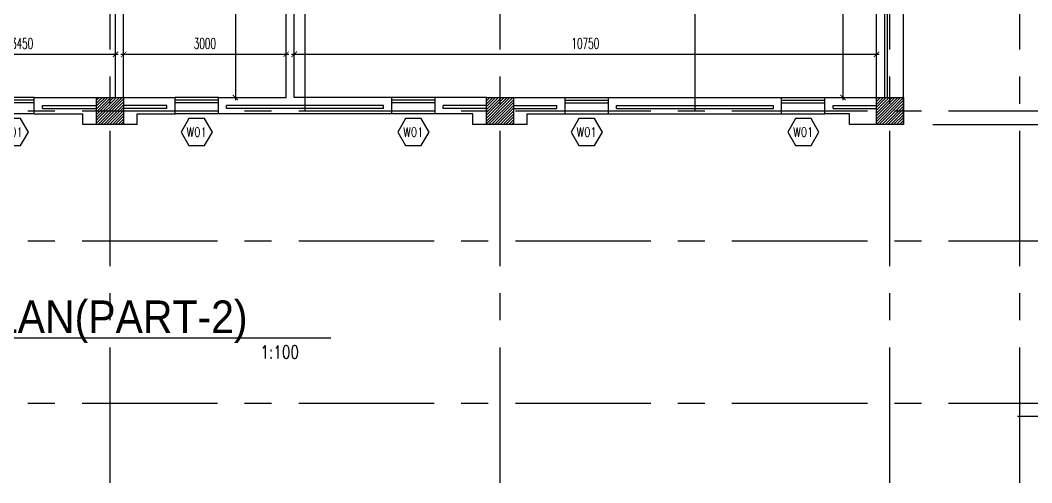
# Model space of a CAD drawing. Extents: x 417866.9 to 417960.2, y 43448 to 43538.2.
# Drawn here: x 417931.88 to 417950.55, y 43460.01 to 43468.55 of the extents above; entities that cross this region are included whole.
import ezdxf
from ezdxf.enums import TextEntityAlignment as Align

# ---------------------------------------------------------------- set-up
doc = ezdxf.new("R2010")
doc.units = 0
doc.header["$MEASUREMENT"] = 0
doc.header["$PDMODE"] = 3
doc.header["$PDSIZE"] = 0.1
doc.linetypes.add('CENTERX2', pattern=[4, 2.5, -0.5, 0.5, -0.5])
doc.layers.get('0').update_dxf_attribs({"linetype": 'CONTINUOUS'})
doc.layers.get('DEFPOINTS').update_dxf_attribs({"linetype": 'CONTINUOUS'})
for name, color, linetype in [('AX-DIM', 4, 'CONTINUOUS'), ('AXES', 11, 'CENTERX2'), ('COL', 2, 'CONTINUOUS'), ('DIM', 4, 'CONTINUOUS'), ('HAT', 8, 'CONTINUOUS'), ('IND-ES-TXT', 4, 'CONTINUOUS'), ('INSUL', 7, 'CONTINUOUS'), ('TXT', 2, 'CONTINUOUS'), ('TXT1', 2, 'CONTINUOUS'), ('WALL', 2, 'CONTINUOUS'), ('WIN', 5, 'CONTINUOUS'), ('WIN-BOX', 3, 'CONTINUOUS'), ('WIN-NO', 5, 'CONTINUOUS')]:
    doc.layers.add(name, color=color, linetype=linetype)
doc.styles.add('ROMANS', font='ROMANS.shx', dxfattribs={"width": 0.6})
doc.styles.add('S5', font='simplex.shx', dxfattribs={"width": 0.77})
doc.styles.add('TTXT', font='swisse.ttf', dxfattribs={"width": 0.6})
doc.dimstyles.new('STANDARD in', dxfattribs={"dimtxt": 0.2, "dimasz": 0.1, "dimexe": 0.07, "dimexo": 0.05, "dimgap": 0.1, "dimtad": 1, "dimdec": 0, "dimlfac": 1000, "dimzin": 0, "dimdsep": 46, "dimtxsty": 'ROMANS', "dimblk": 'ARCHTICK', "dimcen": 0.05, "dimdle": 0.05, "dimclrd": 4, "dimclre": 4, "dimclrt": 2, "dimadec": 0, "dimazin": 0, "dimtfac": 1, "dimtdec": 0, "dimtmove": 2, "dimatfit": 3, "dimfxl": 0, "dimtolj": 1, "dimtzin": 0, "dimarcsym": 0})

# ---------------------------------------------------------------- blocks, each defined once
blk = doc.blocks.new('_ARCHTICK')
at = {"color": 0, "linetype": 'ByBlock', "const_width": 0.15}
blk.add_lwpolyline([(-0.5, -0.5), (0.5, 0.5)], dxfattribs=at)
blk = doc.blocks.new('*D597')
at = {"layer": 'AX-DIM', "color": 4, "lineweight": -2}
for p, q in [((417948.236, 43525.944), (417958.889, 43525.944)), ((417958.819, 43525.994), (417958.819, 43466.574)), ((417948.726, 43466.624), (417958.889, 43466.624))]:
    blk.add_line(p, q, dxfattribs=at)
at = {"layer": 'DEFPOINTS', "color": 0}
for p in [(417948.186, 43525.944), (417948.676, 43466.624), (417958.819, 43466.624)]:
    blk.add_point(p, dxfattribs=at)
at = {"layer": 'AX-DIM', "color": 4, "lineweight": -2, "xscale": 0.1, "yscale": 0.1, "zscale": 0.1}
for p, rotation in [((417958.819, 43525.944), 90), ((417958.819, 43466.624), 270)]:
    blk.add_blockref('_ARCHTICK', p, dxfattribs=dict(at, rotation=rotation))
at = {"layer": 'AX-DIM', "color": 2, "insert": (417958.619, 43496.284), "char_height": 0.2, "attachment_point": 5, "rotation": 90, "style": 'ROMANS'}
blk.add_mtext('\\A1;59320', dxfattribs=at)
blk = doc.blocks.new('*D431')
at = {"layer": 'AX-DIM', "color": 4, "lineweight": -2}
for p, q in [((417958.169, 43466.624), (417958.889, 43466.624)), ((417958.819, 43466.674), (417958.819, 43461.189)), ((417950.294, 43461.239), (417958.889, 43461.239))]:
    blk.add_line(p, q, dxfattribs=at)
at = {"layer": 'DEFPOINTS', "color": 0}
for p in [(417958.119, 43466.624), (417950.244, 43461.239), (417958.819, 43461.239)]:
    blk.add_point(p, dxfattribs=at)
at = {"layer": 'AX-DIM', "color": 4, "lineweight": -2, "xscale": 0.1, "yscale": 0.1, "zscale": 0.1}
for p, rotation in [((417958.819, 43466.624), 90), ((417958.819, 43461.239), 270)]:
    blk.add_blockref('_ARCHTICK', p, dxfattribs=dict(at, rotation=rotation))
at = {"layer": 'AX-DIM', "color": 2, "insert": (417958.619, 43463.932), "char_height": 0.2, "attachment_point": 5, "rotation": 90, "style": 'ROMANS'}
blk.add_mtext('\\A1;5385', dxfattribs=at)
blk = doc.blocks.new('WW1')
at = {"layer": 'WIN-BOX'}
blk.add_lwpolyline([(144, -250), (289, 0), (144, 250), (-144, 250), (-289, 0), (-144, -250)], close=True, dxfattribs=at)
at = {"layer": 'WIN-NO', "style": 'ROMANS', "width": 0.8}
blk.add_attdef('W00', text='', height=170, dxfattribs=at).set_placement((0, 0), align=Align.MIDDLE)
blk = doc.blocks.new('COL50')
at = {"layer": 'COL'}
blk.add_lwpolyline([(-250, 250), (-250, -250), (250, -250), (250, 250)], close=True, dxfattribs=at)
blk = doc.blocks.new('*X66')
at = {"color": 0}
for p, q in [((238729, 10687), (239203, 11161)), ((238729, 10740), (239150, 11161)), ((238729, 10793), (239097, 11161)), ((238729, 10846), (239044, 11161)), ((238729, 10899), (238991, 11161)), ((238729, 10952), (238938, 11161)), ((238729, 11005), (238885, 11161)), ((238729, 11058), (238832, 11161)), ((238729, 11111), (238779, 11161)), ((238756, 10661), (239229, 11134)), ((238809, 10661), (239229, 11081)), ((238862, 10661), (239229, 11028)), ((238915, 10661), (239229, 10974)), ((238968, 10661), (239229, 10921)), ((239021, 10661), (239229, 10868)), ((239074, 10661), (239229, 10815)), ((239127, 10661), (239229, 10762)), ((239180, 10661), (239229, 10709))]:
    blk.add_line(p, q, dxfattribs=at)
blk = doc.blocks.new('*X64')
at = {"color": 0}
for p, q in [((245929, 10674), (246415, 11161)), ((245929, 10727), (246362, 11161)), ((245929, 10780), (246309, 11161)), ((245929, 10833), (246256, 11161)), ((245929, 10886), (246203, 11161)), ((245929, 10939), (246150, 11161)), ((245929, 10992), (246097, 11161)), ((245929, 11045), (246044, 11161)), ((245929, 11098), (245991, 11161)), ((245929, 11151), (245938, 11161)), ((245968, 10661), (246429, 11121)), ((246021, 10661), (246429, 11068)), ((246075, 10661), (246429, 11015)), ((246128, 10661), (246429, 10962)), ((246181, 10661), (246429, 10909)), ((246234, 10661), (246429, 10856)), ((246287, 10661), (246429, 10803)), ((246340, 10661), (246429, 10750)), ((246393, 10661), (246429, 10697))]:
    blk.add_line(p, q, dxfattribs=at)
blk = doc.blocks.new('*X63')
at = {"color": 0}
for p, q in [((253128, 10661), (253628, 11161)), ((253129, 10715), (253575, 11161)), ((253129, 10768), (253522, 11161)), ((253129, 10821), (253469, 11161)), ((253129, 10874), (253416, 11161)), ((253129, 10927), (253363, 11161)), ((253129, 10980), (253310, 11161)), ((253129, 11033), (253257, 11161)), ((253129, 11086), (253204, 11161)), ((253129, 11139), (253151, 11161)), ((253181, 10661), (253629, 11109)), ((253234, 10661), (253629, 11056)), ((253287, 10661), (253629, 11003)), ((253340, 10661), (253629, 10950)), ((253393, 10661), (253629, 10896)), ((253446, 10661), (253629, 10843)), ((253499, 10661), (253629, 10790)), ((253552, 10661), (253629, 10737)), ((253605, 10661), (253629, 10684))]:
    blk.add_line(p, q, dxfattribs=at)
blk = doc.blocks.new('*D256')
at = {"layer": 'DEFPOINTS', "color": 0}
for p in [(417933.637, 43467.922), (417930.187, 43467.416), (417933.637, 43467.416)]:
    blk.add_point(p, dxfattribs=at)
at = {"layer": 'DIM', "color": 4, "lineweight": -2}
for p, q in [((417930.137, 43467.922), (417933.687, 43467.922)), ((417930.187, 43467.466), (417930.187, 43467.992)), ((417933.637, 43467.466), (417933.637, 43467.992))]:
    blk.add_line(p, q, dxfattribs=at)
at = {"layer": 'DIM', "color": 4, "lineweight": -2, "xscale": 0.1, "yscale": 0.1, "zscale": 0.1, "rotation": 180}
blk.add_blockref('_ARCHTICK', (417930.187, 43467.922), dxfattribs=at)
at = {"layer": 'DIM', "color": 4, "lineweight": -2, "xscale": 0.1, "yscale": 0.1, "zscale": 0.1}
blk.add_blockref('_ARCHTICK', (417933.637, 43467.922), dxfattribs=at)
at = {"layer": 'DIM', "color": 2, "insert": (417931.912, 43468.122), "char_height": 0.2, "attachment_point": 5, "style": 'ROMANS'}
blk.add_mtext('\\A1;3450', dxfattribs=at)
blk = doc.blocks.new('*D257')
at = {"layer": 'DEFPOINTS', "color": 0}
for p in [(417936.787, 43467.922), (417933.787, 43467.357), (417936.787, 43467.357)]:
    blk.add_point(p, dxfattribs=at)
at = {"layer": 'DIM', "color": 4, "lineweight": -2}
for p, q in [((417933.737, 43467.922), (417936.837, 43467.922)), ((417933.787, 43467.407), (417933.787, 43467.992)), ((417936.787, 43467.407), (417936.787, 43467.992))]:
    blk.add_line(p, q, dxfattribs=at)
at = {"layer": 'DIM', "color": 4, "lineweight": -2, "xscale": 0.1, "yscale": 0.1, "zscale": 0.1, "rotation": 180}
blk.add_blockref('_ARCHTICK', (417933.787, 43467.922), dxfattribs=at)
at = {"layer": 'DIM', "color": 4, "lineweight": -2, "xscale": 0.1, "yscale": 0.1, "zscale": 0.1}
blk.add_blockref('_ARCHTICK', (417936.787, 43467.922), dxfattribs=at)
at = {"layer": 'DIM', "color": 2, "insert": (417935.287, 43468.122), "char_height": 0.2, "attachment_point": 5, "style": 'ROMANS'}
blk.add_mtext('\\A1;3000', dxfattribs=at)
blk = doc.blocks.new('*D641')
at = {"layer": 'DEFPOINTS', "color": 0}
for p in [(417935.654, 43470.624), (417935.654, 43467.124), (417935.85, 43467.124)]:
    blk.add_point(p, dxfattribs=at)
at = {"layer": 'DIM', "color": 4, "lineweight": -2}
for p, q in [((417935.85, 43470.674), (417935.85, 43467.074)), ((417935.704, 43470.624), (417935.92, 43470.624)), ((417935.704, 43467.124), (417935.92, 43467.124))]:
    blk.add_line(p, q, dxfattribs=at)
at = {"layer": 'DIM', "color": 4, "lineweight": -2, "xscale": 0.1, "yscale": 0.1, "zscale": 0.1}
for p, rotation in [((417935.85, 43470.624), 90), ((417935.85, 43467.124), 270)]:
    blk.add_blockref('_ARCHTICK', p, dxfattribs=dict(at, rotation=rotation))
at = {"layer": 'DIM', "color": 2, "insert": (417935.65, 43468.874), "char_height": 0.2, "attachment_point": 5, "rotation": 90, "style": 'ROMANS'}
blk.add_mtext('\\A1;3500', dxfattribs=at)
blk = doc.blocks.new('*D258')
at = {"layer": 'DEFPOINTS', "color": 0}
for p in [(417947.687, 43467.922), (417947.687, 43467.363), (417936.937, 43467.124)]:
    blk.add_point(p, dxfattribs=at)
at = {"layer": 'DIM', "color": 4, "lineweight": -2}
for p, q in [((417936.887, 43467.922), (417947.737, 43467.922)), ((417936.937, 43467.174), (417936.937, 43467.992)), ((417947.687, 43467.413), (417947.687, 43467.992))]:
    blk.add_line(p, q, dxfattribs=at)
at = {"layer": 'DIM', "color": 4, "lineweight": -2, "xscale": 0.1, "yscale": 0.1, "zscale": 0.1, "rotation": 180}
blk.add_blockref('_ARCHTICK', (417936.937, 43467.922), dxfattribs=at)
at = {"layer": 'DIM', "color": 4, "lineweight": -2, "xscale": 0.1, "yscale": 0.1, "zscale": 0.1}
blk.add_blockref('_ARCHTICK', (417947.687, 43467.922), dxfattribs=at)
at = {"layer": 'DIM', "color": 2, "insert": (417942.312, 43468.122), "char_height": 0.2, "attachment_point": 5, "style": 'ROMANS'}
blk.add_mtext('\\A1;10750', dxfattribs=at)
blk = doc.blocks.new('*D259')
at = {"layer": 'DEFPOINTS', "color": 0}
for p in [(417946.774, 43474.174), (417946.774, 43467.124), (417947.069, 43467.124)]:
    blk.add_point(p, dxfattribs=at)
at = {"layer": 'DIM', "color": 4, "lineweight": -2}
for p, q in [((417947.069, 43474.224), (417947.069, 43467.074)), ((417946.824, 43474.174), (417947.139, 43474.174)), ((417946.824, 43467.124), (417947.139, 43467.124))]:
    blk.add_line(p, q, dxfattribs=at)
at = {"layer": 'DIM', "color": 4, "lineweight": -2, "xscale": 0.1, "yscale": 0.1, "zscale": 0.1}
for p, rotation in [((417947.069, 43474.174), 90), ((417947.069, 43467.124), 270)]:
    blk.add_blockref('_ARCHTICK', p, dxfattribs=dict(at, rotation=rotation))
at = {"layer": 'DIM', "color": 2, "insert": (417946.869, 43470.649), "char_height": 0.2, "attachment_point": 5, "rotation": 90, "style": 'ROMANS'}
blk.add_mtext('\\A1;7050', dxfattribs=at)

msp = doc.modelspace()

# ---------------------------------------------------------------- linework, layer by layer
at = {"layer": 'AXES'}
for p, q in [((417933.5366, 43460.01), (417933.5366, 43537.5491)), ((417940.7366, 43460.01), (417940.7366, 43537.5491)), ((417947.9366, 43460.01), (417947.9366, 43537.5491)), ((417950.3366, 43460.01), (417950.3366, 43537.5491)), ((417937.1366, 43466.8743), (417937.1366, 43525.6943)), ((417944.3366, 43466.8743), (417944.3366, 43525.6943)), ((417959.5194, 43466.8743), (417890.8966, 43466.8743)), ((417959.5194, 43464.4743), (417881.2966, 43464.4743)), ((417959.5194, 43464.4743), (417889.6966, 43464.4743)), ((417959.5194, 43461.4743), (417887.8966, 43461.4743)), ((417959.5194, 43461.4743), (417887.8966, 43461.4743))]:
    msp.add_line(p, q, dxfattribs=at)
at = {"layer": 'INSUL'}
for p, q in [((417947.8366, 43473.8243), (417947.8366, 43467.1243)), ((417947.8866, 43473.8243), (417947.8866, 43467.1243)), ((417932.2866, 43466.9243), (417932.2866, 43466.9743)), ((417932.2866, 43466.9743), (417933.2866, 43466.9743)), ((417932.2866, 43466.9243), (417933.2866, 43466.9243)), ((417934.5866, 43466.9743), (417933.7866, 43466.9743)), ((417934.5866, 43466.9243), (417933.7866, 43466.9243)), ((417934.5866, 43466.9243), (417934.5866, 43466.9743)), ((417935.6866, 43466.9243), (417935.6866, 43466.9743)), ((417938.5866, 43466.9743), (417935.6866, 43466.9743)), ((417938.5866, 43466.9243), (417935.6866, 43466.9243)), ((417938.5866, 43466.9243), (417938.5866, 43466.9743)), ((417940.4866, 43466.9743), (417939.6866, 43466.9743)), ((417939.6866, 43466.9243), (417939.6866, 43466.9743)), ((417940.4866, 43466.9243), (417939.6866, 43466.9243)), ((417940.9866, 43466.9743), (417941.7866, 43466.9743)), ((417940.9866, 43466.9243), (417941.7866, 43466.9243)), ((417941.7866, 43466.9243), (417941.7866, 43466.9743)), ((417942.8866, 43466.9243), (417942.8866, 43466.9743)), ((417942.8866, 43466.9743), (417945.7866, 43466.9743)), ((417942.8866, 43466.9243), (417945.7866, 43466.9243)), ((417945.7866, 43466.9243), (417945.7866, 43466.9743)), ((417946.8866, 43466.9243), (417946.8866, 43466.9743)), ((417946.8866, 43466.9743), (417947.6866, 43466.9743)), ((417946.8866, 43466.9243), (417947.6866, 43466.9243))]:
    msp.add_line(p, q, dxfattribs=at)
at = {"layer": 'TXT', "color": 6}
msp.add_line((417924.4531, 43462.6868), (417937.6108, 43462.6868), dxfattribs=at)
at = {"layer": 'WALL'}
for p, q in [((417947.6866, 43467.1243), (417947.6866, 43473.8243)), ((417933.6366, 43467.1243), (417933.6366, 43470.7743)), ((417936.9366, 43467.1243), (417936.9366, 43470.7743)), ((417933.7866, 43467.1243), (417933.7866, 43470.6243)), ((417936.7866, 43467.1243), (417936.7866, 43470.6243)), ((417948.1866, 43466.6243), (417948.1866, 43470.5743)), ((417932.1366, 43466.8243), (417932.1366, 43467.1243)), ((417932.1366, 43467.1243), (417933.2866, 43467.1243)), ((417933.7866, 43467.1243), (417934.7366, 43467.1243)), ((417934.7366, 43466.8243), (417934.7366, 43467.1243)), ((417935.5366, 43466.8243), (417935.5366, 43467.1243)), ((417935.5366, 43467.1243), (417936.7866, 43467.1243)), ((417938.7366, 43467.1243), (417936.9366, 43467.1243)), ((417938.7366, 43466.8243), (417938.7366, 43467.1243)), ((417940.4866, 43467.1243), (417939.5366, 43467.1243)), ((417939.5366, 43466.8243), (417939.5366, 43467.1243)), ((417940.9866, 43467.1243), (417941.9366, 43467.1243)), ((417941.9366, 43466.8243), (417941.9366, 43467.1243)), ((417942.7366, 43466.8243), (417942.7366, 43467.1243)), ((417942.7366, 43467.1243), (417945.9366, 43467.1243)), ((417945.9366, 43466.8243), (417945.9366, 43467.1243)), ((417946.7366, 43466.8243), (417946.7366, 43467.1243)), ((417946.7366, 43467.1243), (417947.6866, 43467.1243)), ((417932.1366, 43466.8243), (417933.0366, 43466.8243)), ((417933.0366, 43466.6243), (417933.0366, 43466.8243)), ((417934.0366, 43466.8243), (417934.7366, 43466.8243)), ((417934.0366, 43466.6243), (417934.0366, 43466.8243)), ((417938.7366, 43466.8243), (417935.5366, 43466.8243)), ((417940.2366, 43466.8243), (417939.5366, 43466.8243)), ((417940.2366, 43466.6243), (417940.2366, 43466.8243)), ((417941.2372, 43466.8243), (417941.9366, 43466.8243)), ((417941.2372, 43466.6243), (417941.2372, 43466.8243)), ((417942.7366, 43466.8243), (417945.9366, 43466.8243)), ((417947.1866, 43466.8243), (417946.7366, 43466.8243)), ((417947.1866, 43466.6243), (417947.1866, 43466.8243)), ((417934.0366, 43466.6243), (417933.0366, 43466.6243)), ((417941.2372, 43466.6243), (417940.2366, 43466.6243)), ((417948.1866, 43466.6243), (417947.1866, 43466.6243))]:
    msp.add_line(p, q, dxfattribs=at)
at = {"layer": 'WIN'}
for p, q in [((417932.1366, 43467.1243), (417931.3366, 43467.1243)), ((417935.5366, 43467.1243), (417934.7366, 43467.1243)), ((417939.5366, 43467.1243), (417938.7366, 43467.1243)), ((417941.9366, 43467.1243), (417942.7366, 43467.1243)), ((417945.9366, 43467.1243), (417946.7366, 43467.1243)), ((417932.1366, 43467.0743), (417931.3366, 43467.0743)), ((417932.1366, 43467.0243), (417931.3366, 43467.0243)), ((417935.5366, 43467.0743), (417934.7366, 43467.0743)), ((417935.5366, 43467.0243), (417934.7366, 43467.0243)), ((417939.5366, 43467.0743), (417938.7366, 43467.0743)), ((417939.5366, 43467.0243), (417938.7366, 43467.0243)), ((417941.9366, 43467.0743), (417942.7366, 43467.0743)), ((417941.9366, 43467.0243), (417942.7366, 43467.0243)), ((417945.9366, 43467.0743), (417946.7366, 43467.0743)), ((417945.9366, 43467.0243), (417946.7366, 43467.0243)), ((417932.1366, 43466.8243), (417931.3366, 43466.8243)), ((417935.5366, 43466.8243), (417934.7366, 43466.8243)), ((417939.5366, 43466.8243), (417938.7366, 43466.8243)), ((417941.9366, 43466.8243), (417942.7366, 43466.8243)), ((417945.9366, 43466.8243), (417946.7366, 43466.8243))]:
    msp.add_line(p, q, dxfattribs=at)

# ---------------------------------------------------------------- block references
at = {"layer": 'COL', "xscale": -0.001000000047497451, "yscale": 0.0009999999892897904, "zscale": 0.001}
for p in [(417933.5366, 43466.8743), (417940.7366, 43466.8743), (417947.9366, 43466.8743)]:
    msp.add_blockref('COL50', p, dxfattribs=at)
at = {"layer": 'HAT', "xscale": 0.001000000047497451, "yscale": 0.0009999999892897904, "zscale": 0.001}
for name in ['*X66', '*X64', '*X63']:
    msp.add_blockref(name, (417694.5581, 43455.9633), dxfattribs=at)
at = {"layer": 'WIN-NO', "xscale": 0.001000000047497451, "yscale": 0.0009999999892897904, "zscale": 0.001}
for p in [(417931.7392, 43466.4852), (417935.1366, 43466.4852), (417939.1366, 43466.4852), (417942.3366, 43466.4852), (417946.3366, 43466.4852)]:
    msp.add_blockref('WW1', p, dxfattribs=at).add_auto_attribs({'W00': 'W01'})

# ---------------------------------------------------------------- texts
at = {"layer": 'IND-ES-TXT', "color": 2, "style": 'S5', "width": 0.77}
msp.add_attdef('1:100', text='AR02', height=0.24, dxfattribs=at).set_placement((417936.6684, 43462.4244), align=Align.MIDDLE)
at = {"layer": 'TXT1', "color": 6, "style": 'TTXT', "width": 0.9}
msp.add_text('GROUND FLOOR PLAN(PART-2)', height=0.601773, dxfattribs=at).set_placement((417924.5167, 43462.7746))

# ---------------------------------------------------------------- dimensions: what is measured, and where the dimension line sits
at = {"layer": 'AX-DIM'}
for base, p1, p2, picture, middle in [((417958.8192, 43466.6243), (417948.1865, 43525.9443), (417948.676, 43466.6243), '*D597', (417958.6192, 43496.2843)), ((417958.8194, 43461.2393), (417958.1194, 43466.6243), (417950.2442, 43461.2393), '*D431', (417958.6194, 43463.9318))]:
    dim = msp.add_linear_dim(base=base, p1=p1, p2=p2, angle=270, dimstyle='STANDARD in', dxfattribs=at)
    dim.commit()
    dim.dimension.update_dxf_attribs({"geometry": picture, "text_midpoint": middle})
at = {"layer": 'DIM'}
for base, p1, p2, picture, middle in [((417947.0685, 43467.1243), (417946.7737, 43474.1743), (417946.7737, 43467.1243), '*D259', (417946.8685, 43470.6493)), ((417935.8502, 43467.1243), (417935.654, 43470.6243), (417935.654, 43467.1243), '*D641', (417935.6502, 43468.8743))]:
    dim = msp.add_linear_dim(base=base, p1=p1, p2=p2, angle=90, dimstyle='STANDARD in', dxfattribs=at)
    dim.commit()
    dim.dimension.update_dxf_attribs({"geometry": picture, "text_midpoint": middle})
for base, p1, p2, picture, middle in [((417933.6366, 43467.922), (417930.1866, 43467.4164), (417933.6366, 43467.4164), '*D256', (417931.9116, 43468.122)), ((417936.7866, 43467.922), (417933.7866, 43467.3572), (417936.7866, 43467.3572), '*D257', (417935.2866, 43468.122)), ((417947.6866, 43467.922), (417936.9366, 43467.1243), (417947.6866, 43467.3629), '*D258', (417942.3116, 43468.122))]:
    dim = msp.add_linear_dim(base=base, p1=p1, p2=p2, dimstyle='STANDARD in', dxfattribs=at)
    dim.commit()
    dim.dimension.update_dxf_attribs({"geometry": picture, "text_midpoint": middle})

doc.saveas('drawing.dxf')
